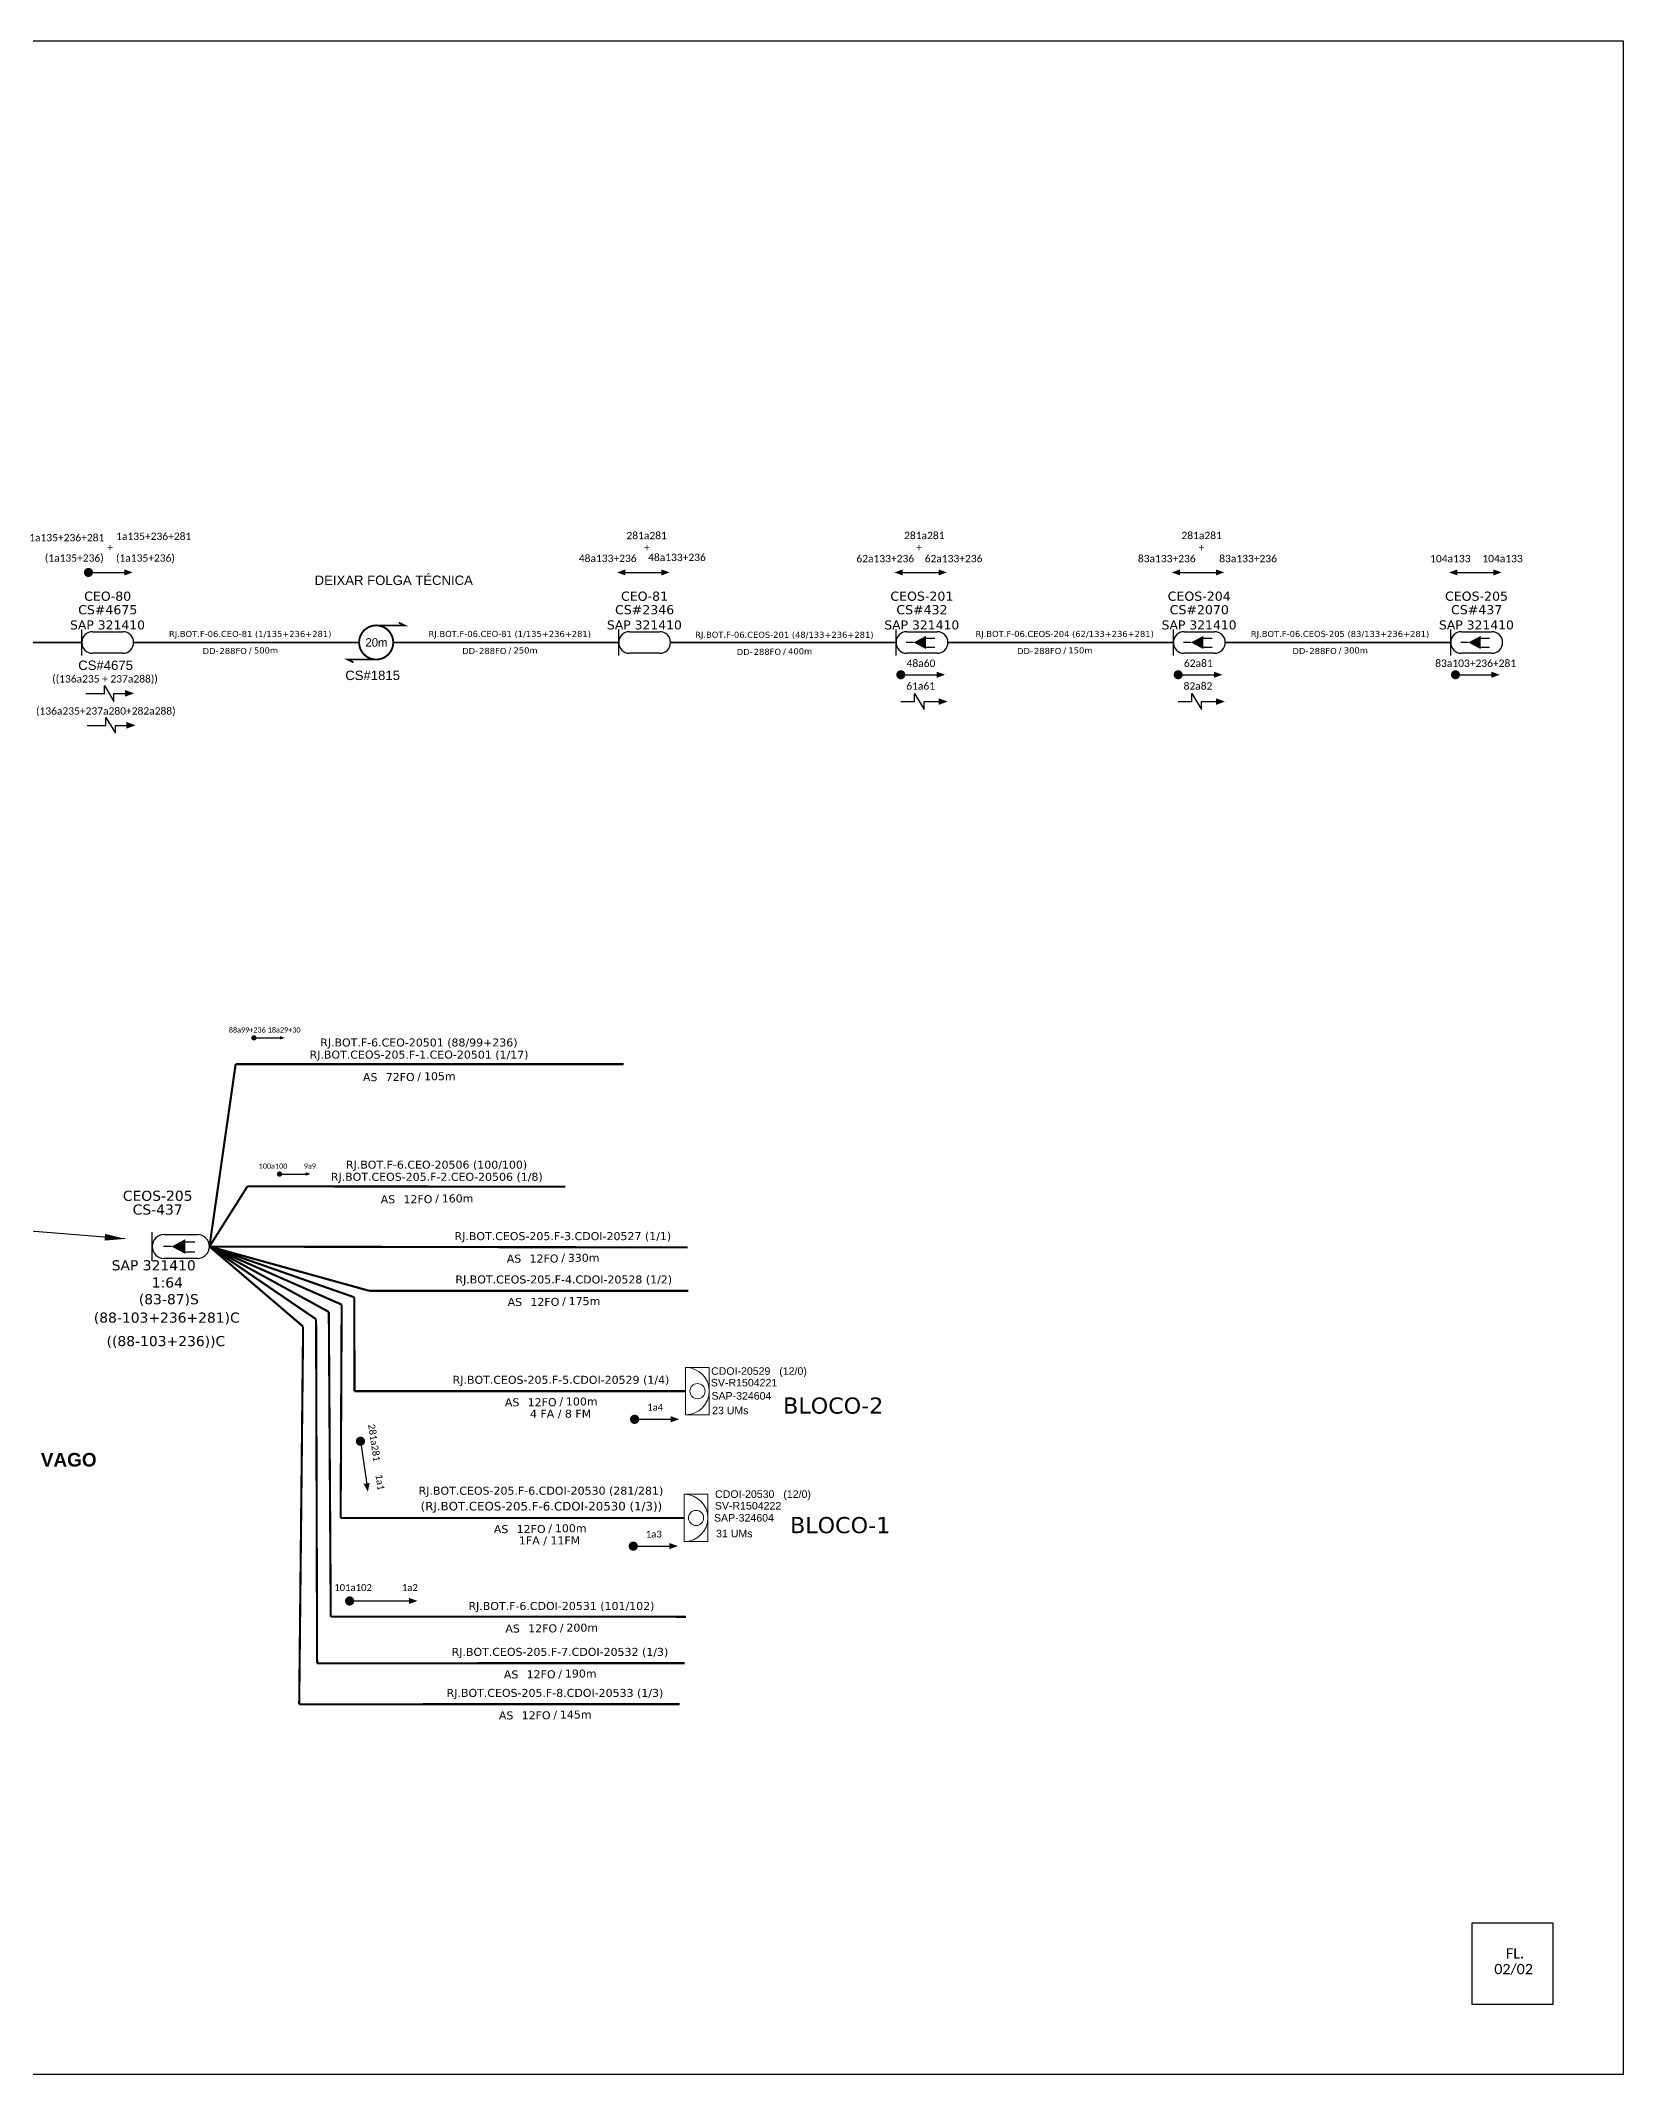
# Model space of a CAD drawing. Extents: x -4 to 1789, y 1 to 595.
# Drawn here: x 1327 to 1789, y 1 to 595 of the extents above; entities that cross this region are included whole.
import ezdxf
from ezdxf.enums import TextEntityAlignment as Align

# ---------------------------------------------------------------- set-up
doc = ezdxf.new("R2010")
doc.units = 0
for name, color, linetype, lineweight in [("20.0-LEGENDA DOS CDO'S", 1, 'Continuous', 0), ('20.1-CDO_INTERIOR', 1, 'Continuous', 0), ('40.1-ETIQUETAS', 1, 'Continuous', 20)]:
    doc.layers.add(name, color=color, linetype=linetype, lineweight=lineweight)
for name, color, linetype in [('20.4-CEOS', 1, 'Continuous'), ('20.5-CABO AÉREO', 1, 'Continuous'), ('CAP a instalar', 1, 'Continuous'), ('CEO', 1, 'Continuous'), ('label_cabos', 7, 'Continuous'), ('SETA', 7, 'Continuous')]:
    doc.layers.add(name, color=color, linetype=linetype)
doc.styles.add('ARIAL', font='arial.ttf')
doc.styles.add('MtXpl_Calibri', font='calibri.ttf')
doc.styles.add('siredit', font='verdana.ttf')
doc.styles.add('WMF-Calibri0', font='calibri.ttf')
doc.linetypes.add('FENCELINE1', pattern='A,0.25,-0.1,[133,ltypeshp.shx,S=0.1,R=0,X=-0.1,Y=0],-0.1,1', length=1.45)
doc.dimstyles.get("Standard").update_dxf_attribs({"dimtxt": 0.18, "dimasz": 0.18, "dimexe": 0.18, "dimexo": 0.0625, "dimgap": 0.09, "dimtad": 0, "dimtih": 1, "dimtoh": 1, "dimdec": 4, "dimzin": 0, "dimdsep": 46, "dimtxsty": 'Standard', "dimcen": 0.09, "dimadec": 0, "dimazin": 0, "dimtfac": 1, "dimtdec": 4, "dimtofl": 0, "dimtmove": 0, "dimatfit": 3, "dimfxl": 0, "dimtolj": 1, "dimtzin": 0, "dimarcsym": 0})

# ---------------------------------------------------------------- blocks, each defined once
blk = doc.blocks.new('ETIQUETA_RS5F')
at = {"layer": '40.1-ETIQUETAS', "color": 0, "style": 'siredit'}
blk.add_text('/', height=1.5, dxfattribs=at).set_placement((1.58, -1.95), align=Align.MIDDLE_RIGHT)
for tag, p in [('ETIQUETA_R_PRIMARIA', (1.21, 4.1)), ('ETIQUETA_R_SECUNDARIA', (1.21, 2.1)), ('F_ATIVAS/F_MORTAS', (1.14, -4.24))]:
    blk.add_attdef(tag, text='', height=1.5, dxfattribs=at).set_placement(p, align=Align.MIDDLE_CENTER)
for tag, p in [('TIPO_CABO', (-6.58, -2.12)), ('CAP_CABO', (0.4, -2.09))]:
    blk.add_attdef(tag, text='', height=1.5, dxfattribs=at).set_placement(p, align=Align.MIDDLE_RIGHT)
blk.add_attdef('METROS', text='', height=1.5, dxfattribs=at).set_placement((2.14, -1.95), align=Align.MIDDLE_LEFT)
for tag, p in [('FUSÃO_1', (0.85, -8.39)), ('FUSÃO_2', (0.85, -10.6)), ('FUSÃO_3', (0.85, -12.93)), ('FUSÃO_4', (0.85, -15.14)), ('FUSÃO_5', (0.85, -17.16))]:
    blk.add_attdef(tag, text='', height=1.5, dxfattribs=at).set_placement(p, align=Align.CENTER)

msp = doc.modelspace()

# ---------------------------------------------------------------- linework, layer by layer
at = {"color": 7}
msp.add_lwpolyline([(948.1, 594.73), (1789.1, 594.73), (1789.1, 0.73), (948.1, 0.73)], close=True, dxfattribs=at)
at = {"color": 0}
for points, const_width in [([(1340.2, 439.41, 1), (1341.52, 439.42, 1)], 1.32), ([(1424.89, 423.94, 1.000012), (1424.89, 413.98, 0.999978)], 0.553)]:
    msp.add_lwpolyline(points, format="xyb", close=True, dxfattribs=dict(at, const_width=const_width))
for points in [[(1340.86, 439.41), (1351.37, 439.41)], [(1497.66, 439.41), (1508.17, 439.41)], [(1345.53, 404.08), (1345.53, 406.41), (1348.31, 401.76), (1348.32, 404.08)], [(1345.98, 394.74), (1345.98, 397.07), (1348.77, 392.42), (1348.77, 394.74)]]:
    msp.add_lwpolyline(points, dxfattribs=at)
at = {"color": 7}
for points in [[(1578.65, 439.41), (1589.16, 439.41)], [(1659.64, 439.41), (1670.15, 439.41)], [(1740.63, 439.41), (1751.14, 439.41)], [(1578.1, 409.52), (1588.61, 409.52)], [(1582.13, 401.69), (1582.13, 404.02), (1584.91, 399.36), (1584.91, 401.69)], [(1659.09, 409.52), (1669.6, 409.52)], [(1663.12, 401.69), (1663.12, 404.02), (1665.9, 399.36), (1665.91, 401.69)], [(1740.09, 409.52), (1750.6, 409.52)]]:
    msp.add_lwpolyline(points, dxfattribs=at)
at = {"color": 0, "const_width": 0.519}
for points in [[(1424.89, 423.94), (1433.18, 423.94), (1431.52, 424.77)], [(1424.89, 413.98), (1416.59, 413.98), (1418.25, 413.15)]]:
    msp.add_lwpolyline(points, dxfattribs=at)
at = {"color": 7}
for points, const_width in [([(1577.44, 409.52, 1), (1578.76, 409.53, 1)], 1.32), ([(1658.44, 409.52, 1), (1659.75, 409.53, 1)], 1.32), ([(1739.43, 409.52, 1), (1740.74, 409.53, 1)], 1.32), ([(1388.8, 303.47, 1), (1389.56, 303.48, 1)], 0.764), ([(1396.31, 263.7, 1), (1397.08, 263.7, 1)], 0.764)]:
    msp.add_lwpolyline(points, format="xyb", close=True, dxfattribs=dict(at, const_width=const_width))
at = {"const_width": 1.34}
for points in [[(1499.7, 192.05, 1), (1501.04, 192.05, 1)], [(1499.7, 192.05, 1), (1501.04, 192.05, 1)], [(1420.2, 186.31, 1), (1420.4, 184.99, 1)], [(1420.2, 186.31, 1), (1420.4, 184.99, 1)], [(1499.3, 155.01, 1), (1500.64, 155.01, 1)], [(1416.46, 138.99, 1), (1417.8, 138.99, 1)], [(1416.46, 138.99, 1), (1417.8, 138.99, 1)]]:
    msp.add_lwpolyline(points, format="xyb", close=True, dxfattribs=at)
at = {"color": 0}
msp.add_lwpolyline([(1768.6, 44.93), (1744.9, 44.93), (1744.9, 21.23), (1768.6, 21.23)], close=True, dxfattribs=at)
at = {"layer": '20.1-CDO_INTERIOR', "color": 1, "lineweight": 18}
for points in [[(1522.16, 193.39), (1522.16, 207.19), (1515.26, 207.19), (1515.26, 193.39)], [(1521.76, 156.35), (1521.76, 170.15), (1514.86, 170.15), (1514.86, 156.35)]]:
    msp.add_lwpolyline(points, close=True, dxfattribs=at)
for centre in [(1518.71, 200.29), (1518.31, 163.25)]:
    msp.add_circle(centre, 2.21, dxfattribs=at)
for centre in [(1515.26, 200.29), (1514.86, 163.25)]:
    msp.add_arc(centre, 6.9, 270, 90, dxfattribs=at)
at = {"layer": '20.4-CEOS', "color": 0}
for p, q in [((1342.07, 422.11), (1350.91, 422.11)), ((1498.86, 422.11), (1507.7, 422.11)), ((1350.91, 415.81), (1342.07, 415.81)), ((1507.7, 415.81), (1498.86, 415.81))]:
    msp.add_line(p, q, dxfattribs=at)
at = {"layer": '20.4-CEOS', "color": 8}
for p, q in [((1579.85, 422.11), (1588.7, 422.11)), ((1660.85, 422.11), (1669.69, 422.11)), ((1588.7, 415.81), (1579.85, 415.81)), ((1669.69, 415.81), (1660.85, 415.81))]:
    msp.add_line(p, q, dxfattribs=at)
at = {"layer": '20.4-CEOS', "color": 5}
for p, q in [((1741.84, 422.11), (1750.68, 422.11)), ((1750.68, 415.81), (1741.84, 415.81))]:
    msp.add_line(p, q, dxfattribs=at)
at = {"layer": '20.4-CEOS'}
for p, q in [((1362.94, 246), (1372.72, 246)), ((1372.72, 239.03), (1362.94, 239.03))]:
    msp.add_line(p, q, dxfattribs=at)
at = {"layer": '20.4-CEOS', "color": 0}
for points in [[(1338.92, 415.16), (1338.92, 422.76)], [(1495.71, 415.16), (1495.71, 422.76)]]:
    msp.add_lwpolyline(points, dxfattribs=at)
at = {"layer": '20.4-CEOS', "color": 8}
for points in [[(1576.7, 415.16), (1576.7, 422.76)], [(1657.69, 415.16), (1657.69, 422.76)], [(1581.83, 418.96), (1579.71, 418.96)], [(1585.32, 420.21), (1588.01, 420.21)], [(1585.32, 417.59), (1588.01, 417.59)], [(1662.83, 418.96), (1660.7, 418.96)], [(1666.31, 420.21), (1669, 420.21)], [(1666.31, 417.59), (1669, 417.59)]]:
    msp.add_lwpolyline(points, dxfattribs=at)
at = {"layer": '20.4-CEOS', "color": 5}
for points in [[(1738.69, 415.16), (1738.69, 422.76)], [(1743.82, 418.96), (1741.69, 418.96)], [(1747.31, 420.21), (1749.99, 420.21)], [(1747.31, 417.59), (1749.99, 417.59)]]:
    msp.add_lwpolyline(points, dxfattribs=at)
at = {"layer": '20.4-CEOS', "color": 8}
for points in [[(1581.83, 418.96, 0, 3.89, 0), (1585.48, 418.96, 3.89, 3.89, 0)], [(1662.83, 418.96, 0, 3.89, 0), (1666.48, 418.96, 3.89, 3.89, 0)]]:
    msp.add_lwpolyline(points, format="xyseb", dxfattribs=at)
at = {"layer": '20.4-CEOS', "color": 5}
msp.add_lwpolyline([(1743.82, 418.96, 0, 3.89, 0), (1747.47, 418.96, 3.89, 3.89, 0)], format="xyseb", dxfattribs=at)
at = {"layer": '20.4-CEOS'}
for points in [[(1359.45, 238.31), (1359.45, 246.72)], [(1368.99, 243.9), (1371.96, 243.9)], [(1365.13, 242.52), (1362.78, 242.52)], [(1368.99, 241), (1371.96, 241)]]:
    msp.add_lwpolyline(points, dxfattribs=at)
msp.add_lwpolyline([(1365.13, 242.52, 0, 4.31, 0), (1369.17, 242.52, 4.31, 4.31, 0)], format="xyseb", dxfattribs=at)
at = {"layer": '20.4-CEOS', "color": 0}
for centre, start, end in [((1342.07, 418.96), 90, 270), ((1350.91, 418.96), 270, 90), ((1498.86, 418.96), 90, 270), ((1507.7, 418.96), 270, 90)]:
    msp.add_arc(centre, 3.15, start, end, dxfattribs=at)
at = {"layer": '20.4-CEOS', "color": 8}
for centre, start, end in [((1579.85, 418.96), 90, 270), ((1588.7, 418.96), 270, 90), ((1660.85, 418.96), 90, 270), ((1669.69, 418.96), 270, 90)]:
    msp.add_arc(centre, 3.15, start, end, dxfattribs=at)
at = {"layer": '20.4-CEOS', "color": 5}
for centre, start, end in [((1741.84, 418.96), 90, 270), ((1750.68, 418.96), 270, 90)]:
    msp.add_arc(centre, 3.15, start, end, dxfattribs=at)
at = {"layer": '20.4-CEOS'}
for centre, start, end in [((1362.94, 242.52), 90, 270), ((1372.72, 242.52), 270, 90)]:
    msp.add_arc(centre, 3.49, start, end, dxfattribs=at)
at = {"layer": '20.5-CABO AÉREO', "color": 0, "ltscale": 8, "const_width": 0.527}
msp.add_lwpolyline([(1273.07, 418.96), (1338.92, 418.96)], dxfattribs=at)
at = {"layer": '20.5-CABO AÉREO', "color": 5, "ltscale": 8, "const_width": 0.527}
for points in [[(1354.06, 418.96), (1419.91, 418.96)], [(1429.86, 418.96), (1495.71, 418.96)], [(1510.86, 418.96), (1576.7, 418.96)], [(1591.85, 418.96), (1657.69, 418.96)], [(1672.84, 418.96), (1738.69, 418.96)]]:
    msp.add_lwpolyline(points, dxfattribs=at)
at = {"layer": 'CAP a instalar', "color": 7, "ltscale": 5.3, "const_width": 0.623}
for points in [[(1376.21, 242.52), (1383.85, 295.79)], [(1383.85, 295.79), (1497.15, 295.79)], [(1376.21, 242.52), (1387.3, 260.11)], [(1387.3, 260.11), (1480.15, 259.98)], [(1376.21, 242.52), (1411.06, 223.42)], [(1411.06, 223.42), (1411.63, 134.41)], [(1411.63, 134.41), (1515.4, 134.38)]]:
    msp.add_lwpolyline(points, dxfattribs=at)
at = {"layer": 'CAP a instalar', "color": 8, "ltscale": 5.3, "const_width": 0.623}
for points in [[(1376.21, 242.52), (1422.87, 229.59)], [(1376.21, 242.52), (1407.34, 221.29)], [(1376.21, 242.52), (1403.55, 219.15)], [(1376.21, 242.5), (1515.81, 242.26)], [(1422.87, 229.59), (1516.07, 229.6)], [(1407.34, 221.29), (1407.64, 120.8)], [(1403.55, 219.15), (1402.41, 108.83)], [(1407.64, 120.8), (1514.96, 120.82)], [(1402.41, 108.83), (1513.51, 108.84)]]:
    msp.add_lwpolyline(points, dxfattribs=at)
at = {"layer": 'CAP a instalar', "color": 1, "ltscale": 5.3, "const_width": 0.623}
for points in [[(1376.21, 242.52), (1418.5, 227.7)], [(1376.21, 242.52), (1414.81, 225.56)], [(1414.81, 225.56), (1414.51, 163.24)], [(1418.5, 227.7), (1418.57, 200.27)], [(1418.57, 200.27), (1515.26, 200.29)], [(1414.51, 163.24), (1514.86, 163.25)]]:
    msp.add_lwpolyline(points, dxfattribs=at)
at = {"layer": 'CAP a instalar', "color": 7, "linetype": 'FENCELINE1', "ltscale": 5.3, "const_width": 0.623}
msp.add_lwpolyline([(1411.63, 134.41), (1515.4, 134.38)], dxfattribs=at)
at = {"layer": 'SETA', "color": 0}
for points in [[(1340.07, 404.08), (1345.53, 404.08)], [(1348.32, 404.08), (1352.52, 404.08)], [(1340.52, 394.74), (1345.98, 394.74)], [(1348.77, 394.74), (1352.97, 394.74)]]:
    msp.add_lwpolyline(points, dxfattribs=at)
at = {"layer": 'SETA', "color": 7}
for points in [[(1578.1, 401.69), (1582.13, 401.69)], [(1584.91, 401.69), (1589.12, 401.69)], [(1659.09, 401.69), (1663.12, 401.69)], [(1665.91, 401.69), (1670.11, 401.69)], [(1389.18, 303.48), (1397.51, 303.48)], [(1396.69, 263.7), (1405.03, 263.7)]]:
    msp.add_lwpolyline(points, dxfattribs=at)
at = {"layer": 'SETA'}
for points in [[(1500.37, 192.05), (1511.85, 192.05)], [(1500.37, 192.05), (1511.85, 192.05)], [(1420.3, 185.65), (1422.22, 172.41)], [(1420.3, 185.65), (1422.22, 172.41)], [(1499.97, 155.01), (1511.45, 155.01)], [(1417.13, 138.99), (1435.42, 138.99)], [(1417.13, 138.99), (1435.42, 138.99)]]:
    msp.add_lwpolyline(points, dxfattribs=at)
at = {"layer": 'SETA', "color": 0}
for points in [[(1351.37, 440.29), (1353.78, 439.43), (1351.38, 438.54)], [(1497.66, 438.54), (1495.24, 439.4), (1497.65, 440.29)], [(1508.16, 440.29), (1510.58, 439.43), (1508.17, 438.54)], [(1351.52, 405.07), (1354.18, 404.1), (1351.52, 403.13)], [(1351.97, 395.73), (1354.63, 394.76), (1351.97, 393.8)]]:
    msp.add_solid(points, dxfattribs=at)
at = {"layer": 'SETA', "color": 7}
for points in [[(1578.65, 438.54), (1576.23, 439.4), (1578.64, 440.29)], [(1589.15, 440.29), (1591.57, 439.43), (1589.16, 438.54)], [(1659.64, 438.54), (1657.23, 439.4), (1659.63, 440.29)], [(1670.14, 440.29), (1672.56, 439.43), (1670.15, 438.54)], [(1740.64, 438.54), (1738.22, 439.4), (1740.63, 440.29)], [(1751.14, 440.29), (1753.55, 439.43), (1751.15, 438.54)], [(1588.61, 410.4), (1591.03, 409.54), (1588.62, 408.65)], [(1669.6, 410.4), (1672.02, 409.54), (1669.61, 408.65)], [(1750.59, 410.4), (1753.01, 409.54), (1750.6, 408.65)], [(1589.12, 402.65), (1591.77, 401.69), (1589.12, 400.72)], [(1670.11, 402.65), (1672.77, 401.69), (1670.11, 400.72)], [(1396.78, 303.98), (1398.18, 303.48), (1396.78, 302.97)], [(1404.3, 264.21), (1405.7, 263.71), (1404.3, 263.19)]]:
    msp.add_solid(points, dxfattribs=at)
at = {"layer": 'SETA'}
for points in [[(1510.93, 192.96), (1513.38, 192.07), (1510.93, 191.18)], [(1510.93, 192.96), (1513.38, 192.07), (1510.93, 191.18)], [(1422.98, 173.46), (1422.46, 170.91), (1421.22, 173.2)], [(1422.98, 173.46), (1422.46, 170.91), (1421.22, 173.2)], [(1510.53, 155.92), (1512.98, 155.03), (1510.53, 154.14)], [(1434.5, 139.9), (1436.95, 139.01), (1434.5, 138.12)], [(1434.5, 139.9), (1436.95, 139.01), (1434.5, 138.12)]]:
    msp.add_solid(points, dxfattribs=at)

# ---------------------------------------------------------------- block references
at = {"layer": '40.1-ETIQUETAS', "color": 7}
ref = msp.add_blockref('ETIQUETA_RS5F', (1542.65, 418.71), dxfattribs=dict(at, xscale=1.185243799578814, yscale=1.185243799578814, zscale=1.185243799578814))
ref.add_attrib('ETIQUETA_R_SECUNDARIA', 'RJ.BOT.F-06.CEOS-201 (48/133+236+281)', dxfattribs={"color": 1, "height": 1.7779, "style": 'siredit'}).set_placement((1544.09, 421.2), align=Align.MIDDLE_CENTER)
ref.add_attrib('TIPO_CABO', 'DD-', dxfattribs={"color": 0, "height": 1.778, "style": 'siredit'}).set_placement((1534.84, 416.2), align=Align.MIDDLE_RIGHT)
ref.add_attrib('CAP_CABO', '288FO', dxfattribs={"color": 0, "height": 1.778, "style": 'siredit'}).set_placement((1543.12, 416.23), align=Align.MIDDLE_RIGHT)
ref.add_attrib('METROS', '400m', dxfattribs={"color": 0, "height": 1.778, "style": 'siredit'}).set_placement((1545.19, 416.39), align=Align.MIDDLE_LEFT)
ref = msp.add_blockref('ETIQUETA_RS5F', (1624.5, 418.96), dxfattribs=dict(at, xscale=1.185243799578814, yscale=1.185243799578814, zscale=1.185243799578814))
ref.add_attrib('ETIQUETA_R_SECUNDARIA', 'RJ.BOT.F-06.CEOS-204 (62/133+236+281)', dxfattribs={"color": 1, "height": 1.7779, "style": 'siredit'}).set_placement((1625.94, 421.45), align=Align.MIDDLE_CENTER)
ref.add_attrib('TIPO_CABO', 'DD-', dxfattribs={"color": 0, "height": 1.778, "style": 'siredit'}).set_placement((1616.69, 416.45), align=Align.MIDDLE_RIGHT)
ref.add_attrib('CAP_CABO', '288FO', dxfattribs={"color": 0, "height": 1.778, "style": 'siredit'}).set_placement((1624.97, 416.48), align=Align.MIDDLE_RIGHT)
ref.add_attrib('METROS', '150m', dxfattribs={"color": 0, "height": 1.778, "style": 'siredit'}).set_placement((1627.04, 416.64), align=Align.MIDDLE_LEFT)
at = {"layer": '40.1-ETIQUETAS'}
ref = msp.add_blockref('ETIQUETA_RS5F', (1704.93, 418.96), dxfattribs=dict(at, xscale=1.185243799578814, yscale=1.185243799578814, zscale=1.185243799578814))
ref.add_attrib('ETIQUETA_R_SECUNDARIA', 'RJ.BOT.F-06.CEOS-205 (83/133+236+281)', dxfattribs={"color": 0, "height": 1.7779, "style": 'siredit'}).set_placement((1706.37, 421.45), align=Align.MIDDLE_CENTER)
ref.add_attrib('TIPO_CABO', 'DD-', dxfattribs={"color": 0, "height": 1.778, "style": 'siredit'}).set_placement((1697.12, 416.45), align=Align.MIDDLE_RIGHT)
ref.add_attrib('CAP_CABO', '288FO', dxfattribs={"color": 0, "height": 1.778, "style": 'siredit'}).set_placement((1705.4, 416.48), align=Align.MIDDLE_RIGHT)
ref.add_attrib('METROS', '300m', dxfattribs={"color": 0, "height": 1.778, "style": 'siredit'}).set_placement((1707.47, 416.64), align=Align.MIDDLE_LEFT)
at = {"layer": '40.1-ETIQUETAS', "color": 7}
ref = msp.add_blockref('ETIQUETA_RS5F', (1440.74, 259.62), dxfattribs=dict(at, xscale=1.557928935480688, yscale=1.557928935480688, zscale=1.557928935480688))
ref.add_attrib('ETIQUETA_R_PRIMARIA', 'RJ.BOT.F-6.CEO-20506 (100/100)', dxfattribs={"color": 0, "height": 2.3369, "style": 'siredit'}).set_placement((1442.52, 266.43), align=Align.MIDDLE_CENTER)
ref.add_attrib('ETIQUETA_R_SECUNDARIA', 'RJ.BOT.CEOS-205.F-2.CEO-20506 (1/8)', dxfattribs={"color": 0, "height": 2.3369, "style": 'siredit'}).set_placement((1442.58, 262.89), align=Align.MIDDLE_CENTER)
ref.add_attrib('TIPO_CABO', 'AS', dxfattribs={"color": 0, "height": 2.337, "style": 'siredit'}).set_placement((1430.43, 256.32), align=Align.MIDDLE_RIGHT)
ref.add_attrib('CAP_CABO', '12FO', dxfattribs={"color": 0, "height": 2.337, "style": 'siredit'}).set_placement((1441.31, 256.35), align=Align.MIDDLE_RIGHT)
ref.add_attrib('METROS', '160m', dxfattribs={"color": 0, "height": 2.337, "style": 'siredit'}).set_placement((1444.03, 256.57), align=Align.MIDDLE_LEFT)
at = {"layer": 'CAP a instalar', "color": 8, "linetype": 'FENCELINE1', "ltscale": 5.3}
ref = msp.add_blockref('ETIQUETA_RS5F', (1477.56, 242.28), dxfattribs=dict(at, xscale=1.557928935470531, yscale=1.557928935470531, zscale=1.557928935470531))
ref.add_attrib('ETIQUETA_R_SECUNDARIA', 'RJ.BOT.CEOS-205.F-3.CDOI-20527 (1/1)', dxfattribs={"layer": '40.1-ETIQUETAS', "color": 0, "height": 2.3369, "style": 'siredit'}).set_placement((1479.4, 245.56), align=Align.MIDDLE_CENTER)
ref.add_attrib('TIPO_CABO', 'AS', dxfattribs={"layer": '40.1-ETIQUETAS', "color": 0, "height": 2.337, "style": 'siredit'}).set_placement((1467.25, 238.99), align=Align.MIDDLE_RIGHT)
ref.add_attrib('CAP_CABO', '12FO', dxfattribs={"layer": '40.1-ETIQUETAS', "color": 0, "height": 2.337, "style": 'siredit'}).set_placement((1478.13, 239.02), align=Align.MIDDLE_RIGHT)
ref.add_attrib('METROS', '330m ', dxfattribs={"layer": '40.1-ETIQUETAS', "color": 0, "height": 2.337, "style": 'siredit'}).set_placement((1480.85, 239.24), align=Align.MIDDLE_LEFT)
ref = msp.add_blockref('ETIQUETA_RS5F', (1477.81, 229.62), dxfattribs=dict(at, xscale=1.557928935470531, yscale=1.557928935470531, zscale=1.557928935470531))
ref.add_attrib('ETIQUETA_R_SECUNDARIA', 'RJ.BOT.CEOS-205.F-4.CDOI-20528 (1/2)', dxfattribs={"layer": '40.1-ETIQUETAS', "color": 0, "height": 2.3369, "style": 'siredit'}).set_placement((1479.66, 232.9), align=Align.MIDDLE_CENTER)
ref.add_attrib('TIPO_CABO', 'AS', dxfattribs={"layer": '40.1-ETIQUETAS', "color": 0, "height": 2.337, "style": 'siredit'}).set_placement((1467.51, 226.32), align=Align.MIDDLE_RIGHT)
ref.add_attrib('CAP_CABO', '12FO', dxfattribs={"layer": '40.1-ETIQUETAS', "color": 0, "height": 2.337, "style": 'siredit'}).set_placement((1478.38, 226.36), align=Align.MIDDLE_RIGHT)
ref.add_attrib('METROS', '175m ', dxfattribs={"layer": '40.1-ETIQUETAS', "color": 0, "height": 2.337, "style": 'siredit'}).set_placement((1481.1, 226.57), align=Align.MIDDLE_LEFT)
at = {"layer": 'CAP a instalar', "color": 1, "linetype": 'FENCELINE1', "ltscale": 5.3}
ref = msp.add_blockref('ETIQUETA_RS5F', (1477.01, 200.31), dxfattribs=dict(at, xscale=1.557928935470531, yscale=1.557928935470531, zscale=1.557928935470531))
ref.add_attrib('ETIQUETA_R_SECUNDARIA', 'RJ.BOT.CEOS-205.F-5.CDOI-20529 (1/4)', dxfattribs={"layer": '40.1-ETIQUETAS', "color": 0, "height": 2.3369, "style": 'siredit'}).set_placement((1478.85, 203.59), align=Align.MIDDLE_CENTER)
ref.add_attrib('TIPO_CABO', 'AS', dxfattribs={"layer": '40.1-ETIQUETAS', "color": 0, "height": 2.337, "style": 'siredit'}).set_placement((1466.7, 197.01), align=Align.MIDDLE_RIGHT)
ref.add_attrib('CAP_CABO', '12FO', dxfattribs={"layer": '40.1-ETIQUETAS', "color": 0, "height": 2.337, "style": 'siredit'}).set_placement((1477.58, 197.05), align=Align.MIDDLE_RIGHT)
ref.add_attrib('METROS', '100m ', dxfattribs={"layer": '40.1-ETIQUETAS', "color": 0, "height": 2.337, "style": 'siredit'}).set_placement((1480.3, 197.26), align=Align.MIDDLE_LEFT)
ref.add_attrib('F_ATIVAS/F_MORTAS', '4 FA / 8 FM', dxfattribs={"layer": '40.1-ETIQUETAS', "color": 0, "height": 2.3369, "style": 'siredit'}).set_placement((1478.74, 193.69), align=Align.MIDDLE_CENTER)
ref = msp.add_blockref('ETIQUETA_RS5F', (1473.79, 163.27), dxfattribs=dict(at, xscale=1.557928935470531, yscale=1.557928935470531, zscale=1.557928935470531))
ref.add_attrib('ETIQUETA_R_SECUNDARIA', 'RJ.BOT.CEOS-205.F-6.CDOI-20530 (281/281)', dxfattribs={"layer": '40.1-ETIQUETAS', "color": 0, "height": 2.3369, "style": 'siredit'}).set_placement((1473, 171.2), align=Align.MIDDLE_CENTER)
ref.add_attrib('TIPO_CABO', 'AS', dxfattribs={"layer": '40.1-ETIQUETAS', "color": 0, "height": 2.337, "style": 'siredit'}).set_placement((1463.48, 159.98), align=Align.MIDDLE_RIGHT)
ref.add_attrib('CAP_CABO', '12FO', dxfattribs={"layer": '40.1-ETIQUETAS', "color": 0, "height": 2.337, "style": 'siredit'}).set_placement((1474.36, 160.01), align=Align.MIDDLE_RIGHT)
ref.add_attrib('METROS', '100m ', dxfattribs={"layer": '40.1-ETIQUETAS', "color": 0, "height": 2.337, "style": 'siredit'}).set_placement((1477.08, 160.23), align=Align.MIDDLE_LEFT)
ref.add_attrib('F_ATIVAS/F_MORTAS', '1FA / 11FM', dxfattribs={"layer": '40.1-ETIQUETAS', "color": 0, "height": 2.337, "style": 'siredit'}).set_placement((1475.52, 156.66), align=Align.MIDDLE_CENTER)
at = {"layer": 'CAP a instalar', "color": 7, "linetype": 'FENCELINE1', "ltscale": 5.3}
ref = msp.add_blockref('ETIQUETA_RS5F', (1477.15, 134.25), dxfattribs=dict(at, xscale=1.557928935481902, yscale=1.557928935481902, zscale=1.557928935481902))
ref.add_attrib('ETIQUETA_R_SECUNDARIA', 'RJ.BOT.F-6.CDOI-20531 (101/102)', dxfattribs={"layer": '40.1-ETIQUETAS', "color": 0, "height": 2.3369, "style": 'siredit'}).set_placement((1478.99, 137.53), align=Align.MIDDLE_CENTER)
ref.add_attrib('TIPO_CABO', 'AS', dxfattribs={"layer": '40.1-ETIQUETAS', "color": 0, "height": 2.337, "style": 'siredit'}).set_placement((1466.84, 130.95), align=Align.MIDDLE_RIGHT)
ref.add_attrib('CAP_CABO', '12FO', dxfattribs={"layer": '40.1-ETIQUETAS', "color": 0, "height": 2.337, "style": 'siredit'}).set_placement((1477.72, 130.99), align=Align.MIDDLE_RIGHT)
ref.add_attrib('METROS', '200m', dxfattribs={"layer": '40.1-ETIQUETAS', "color": 0, "height": 2.337, "style": 'siredit'}).set_placement((1480.44, 131.2), align=Align.MIDDLE_LEFT)
at = {"layer": 'CAP a instalar', "color": 8, "linetype": 'FENCELINE1', "ltscale": 5.3}
ref = msp.add_blockref('ETIQUETA_RS5F', (1476.71, 120.84), dxfattribs=dict(at, xscale=1.557928935470531, yscale=1.557928935470531, zscale=1.557928935470531))
ref.add_attrib('ETIQUETA_R_SECUNDARIA', 'RJ.BOT.CEOS-205.F-7.CDOI-20532 (1/3)', dxfattribs={"layer": '40.1-ETIQUETAS', "color": 0, "height": 2.3369, "style": 'siredit'}).set_placement((1478.55, 124.12), align=Align.MIDDLE_CENTER)
ref.add_attrib('TIPO_CABO', 'AS', dxfattribs={"layer": '40.1-ETIQUETAS', "color": 0, "height": 2.337, "style": 'siredit'}).set_placement((1466.4, 117.54), align=Align.MIDDLE_RIGHT)
ref.add_attrib('CAP_CABO', '12FO', dxfattribs={"layer": '40.1-ETIQUETAS', "color": 0, "height": 2.337, "style": 'siredit'}).set_placement((1477.28, 117.58), align=Align.MIDDLE_RIGHT)
ref.add_attrib('METROS', '190m ', dxfattribs={"layer": '40.1-ETIQUETAS', "color": 0, "height": 2.337, "style": 'siredit'}).set_placement((1480, 117.8), align=Align.MIDDLE_LEFT)
ref = msp.add_blockref('ETIQUETA_RS5F', (1475.25, 108.86), dxfattribs=dict(at, xscale=1.557928935470531, yscale=1.557928935470531, zscale=1.557928935470531))
ref.add_attrib('ETIQUETA_R_SECUNDARIA', 'RJ.BOT.CEOS-205.F-8.CDOI-20533 (1/3)', dxfattribs={"layer": '40.1-ETIQUETAS', "color": 0, "height": 2.3369, "style": 'siredit'}).set_placement((1477.1, 112.14), align=Align.MIDDLE_CENTER)
ref.add_attrib('TIPO_CABO', 'AS', dxfattribs={"layer": '40.1-ETIQUETAS', "color": 0, "height": 2.337, "style": 'siredit'}).set_placement((1464.95, 105.57), align=Align.MIDDLE_RIGHT)
ref.add_attrib('CAP_CABO', '12FO', dxfattribs={"layer": '40.1-ETIQUETAS', "color": 0, "height": 2.337, "style": 'siredit'}).set_placement((1475.83, 105.6), align=Align.MIDDLE_RIGHT)
ref.add_attrib('METROS', '145m ', dxfattribs={"layer": '40.1-ETIQUETAS', "color": 0, "height": 2.337, "style": 'siredit'}).set_placement((1478.55, 105.82), align=Align.MIDDLE_LEFT)

# ---------------------------------------------------------------- texts
at = {"color": 0, "style": 'ARIAL'}
for s, height, p in [('DEIXAR FOLGA TÉCNICA', 2.7438, (1406.92, 435.76)), ('CS#4675', 2.744, (1337.88, 410.93)), ('CS#1815', 2.744, (1415.86, 407.98))]:
    msp.add_text(s, height=height, rotation=359.98667, dxfattribs=at).set_placement(p)
at = {"color": 0}
msp.add_text('20m', height=2.489, dxfattribs=at).set_placement((1421.73, 417.71))
at = {"style": 'WMF-Calibri0'}
for s, p in [('FL.', (1754.83, 34.56)), ('02/02', (1751.41, 29.98))]:
    msp.add_text(s, height=3, dxfattribs=at).set_placement(p)
at = {"color": 7, "char_height": 1.5275, "width": 112.7598, "attachment_point": 5, "rotation": 359.91656}
for s, insert in [('\\C256;\\fCalibri|b0|i0|c0|p34;88a99+236', (1387.25, 305.78)), ('\\C256;\\fCalibri|b0|i0|c0|p34;18a29+30', (1398.02, 305.78)), ('{\\fCalibri|b0|i0|c0|p34;\\C256;100a100}', (1394.77, 266)), ('{\\fCalibri|b0|i0|c0|p34;\\C256;9a9}', (1405.53, 266))]:
    msp.add_mtext(s, dxfattribs=dict(at, insert=insert))
at = {"color": 1, "insert": (1506.37, 195.56), "char_height": 2.0035, "width": 33.8711, "attachment_point": 5}
msp.add_mtext('{\\fCalibri|b0|i0|c0|p34;\\C7;1a4}', dxfattribs=at)
at = {"char_height": 2.0035, "width": 33.8711, "attachment_point": 5, "rotation": 278.45693}
for s, insert in [('{\\fCalibri|b0|i0|c0|p34;\\C7;281a281}', (1424.32, 185.22)), ('{\\fCalibri|b0|i0|c0|p34;\\C7;1a1}', (1425.99, 173.67))]:
    msp.add_mtext(s, dxfattribs=dict(at, insert=insert))
at = {"attachment_point": 5}
for s, insert, char_height, width in [('{\\fArial|b1|i0|c0|p34;\\C10;VAGO}', (1335.1, 180.22), 3.9632, 38.5767), ('{\\fCalibri|b0|i0|c0|p34;\\C7;1a3}', (1505.97, 158.52), 2.0035, 33.8711), ('{\\fCalibri|b0|i0|c0|p34;\\C7;101a102}', (1418.14, 142.9), 2.0035, 33.8711), ('{\\fCalibri|b0|i0|c0|p34;\\C7;1a2}', (1434.73, 142.9), 2.0035, 33.8711)]:
    msp.add_mtext(s, dxfattribs=dict(at, insert=insert, char_height=char_height, width=width))
at = {"layer": "20.0-LEGENDA DOS CDO'S", "color": 1, "style": 'ARIAL'}
for s, height, p in [(' SV-R1504221 ', 2.2082, (1542.87, 201.66)), ('CDOI-20529', 2.208, (1540.01, 205.05)), ('(12/0)', 2.208, (1550.67, 205.05)), ('SAP-324604', 2.208, (1540.3, 197.81)), ('23 UMs ', 2.208, (1534.47, 193.55)), ('SV-R1504222 ', 2.2082, (1544.04, 165.71)), ('CDOI-20530', 2.208, (1541.18, 169.1)), ('(12/0)', 2.208, (1551.85, 169.1)), ('SAP-324604', 2.208, (1541.03, 162.18)), ('31 UMs ', 2.208, (1535.64, 157.6))]:
    msp.add_text(s, height=height, dxfattribs=at).set_placement(p, align=Align.RIGHT)
at = {"layer": '20.4-CEOS', "color": 0, "style": 'siredit'}
for s, height, p in [('CS#4675', 2.67, (1346.5, 428.53)), ('CS#2346', 2.67, (1503.29, 428.53)), ('SAP 321410', 2.634, (1346.43, 424.09)), ('SAP 321410', 2.634, (1503.22, 424.09))]:
    msp.add_text(s, height=height, dxfattribs=at).set_placement(p, align=Align.MIDDLE_CENTER)
at = {"layer": '20.4-CEOS', "color": 7, "style": 'siredit'}
for s, height, p in [('CS#432', 2.67, (1584.28, 428.53)), ('CS#2070', 2.67, (1665.27, 428.53)), ('SAP 321410', 2.634, (1584.22, 424.09)), ('SAP 321410', 2.634, (1665.21, 424.09))]:
    msp.add_text(s, height=height, dxfattribs=at).set_placement(p, align=Align.MIDDLE_CENTER)
at = {"layer": '20.4-CEOS', "color": 5, "style": 'siredit'}
for s, height, p in [('CS#437', 2.67, (1746.27, 428.53)), ('SAP 321410', 2.634, (1746.2, 424.09))]:
    msp.add_text(s, height=height, dxfattribs=at).set_placement(p, align=Align.MIDDLE_CENTER)
at = {"layer": '20.4-CEOS', "color": 7, "style": 'siredit'}
for s, height, p in [('CEOS-205', 2.955, (1361.08, 258.83)), ('CS-437', 2.955, (1361.08, 254.8)), ('  SAP 321410', 2.9547, (1358.63, 238.52)), ('1:64', 2.955, (1363.9, 233.48)), ('(83-87)S', 2.955, (1364.34, 228.61))]:
    msp.add_text(s, height=height, dxfattribs=at).set_placement(p, align=Align.TOP_CENTER)
at = {"layer": '20.4-CEOS', "color": 1, "style": 'siredit'}
msp.add_text('(88-103+236+281)C', height=2.9547, dxfattribs=at).set_placement((1363.74, 223.24), align=Align.TOP_CENTER)
at = {"layer": '20.4-CEOS', "color": 5, "style": 'siredit'}
msp.add_text('((88-103+236))C', height=2.9547, dxfattribs=at).set_placement((1363.48, 216.38), align=Align.TOP_CENTER)
at = {"layer": '40.1-ETIQUETAS', "color": 1, "style": 'MtXpl_Calibri'}
for s, height, p in [('281a281', 2.151, (1497.98, 449.12)), ('(136a235+237a280+282a288)', 2.1505, (1325.55, 397.87))]:
    msp.add_text(s, height=height, dxfattribs=at).set_placement(p)
at = {"layer": '40.1-ETIQUETAS', "color": 1, "style": 'siredit'}
for p in [(1388.09, 421.45), (1463.89, 421.45)]:
    msp.add_text('RJ.BOT.F-06.CEO-81 (1/135+236+281)', height=1.7779, dxfattribs=at).set_placement(p, align=Align.MIDDLE_CENTER)
at = {"layer": '40.1-ETIQUETAS', "color": 0, "style": 'siredit'}
for s, height, p in [('DD-', 1.778, (1378.84, 416.45)), ('288FO', 1.778, (1387.12, 416.48)), ('/', 1.78, (1388.52, 416.64)), ('DD-', 1.778, (1454.65, 416.45)), ('288FO', 1.778, (1462.92, 416.48)), ('/', 1.78, (1464.32, 416.64))]:
    msp.add_text(s, height=height, dxfattribs=at).set_placement(p, align=Align.MIDDLE_RIGHT)
for s, p in [('500m', (1389.19, 416.64)), ('250m', (1464.99, 416.64))]:
    msp.add_text(s, height=1.778, dxfattribs=at).set_placement(p, align=Align.MIDDLE_LEFT)
at = {"layer": '40.1-ETIQUETAS', "color": 7, "style": 'siredit'}
for s, p in [('RJ.BOT.F-6.CEO-20501 (88/99+236)', (1437.35, 302.12)), ('RJ.BOT.CEOS-205.F-1.CEO-20501 (1/17)', (1437.4, 298.58))]:
    msp.add_text(s, height=2.3369, dxfattribs=at).set_placement(p, align=Align.MIDDLE_CENTER)
for s, height, p in [('AS', 2.337, (1425.25, 292.01)), ('72FO', 2.337, (1436.13, 292.04)), ('/', 2.34, (1437.97, 292.26))]:
    msp.add_text(s, height=height, dxfattribs=at).set_placement(p, align=Align.MIDDLE_RIGHT)
msp.add_text('105m', height=2.337, dxfattribs=at).set_placement((1438.85, 292.26), align=Align.MIDDLE_LEFT)
at = {"layer": '40.1-ETIQUETAS', "color": 3, "linetype": 'FENCELINE1', "style": 'siredit'}
msp.add_text('(RJ.BOT.CEOS-205.F-6.CDOI-20530 (1/3))', height=2.5069, dxfattribs=at).set_placement((1473.14, 166.69), align=Align.MIDDLE_CENTER)
at = {"layer": '40.1-ETIQUETAS', "color": 1, "char_height": 2.1505, "width": 36.7355, "attachment_point": 5, "style": 'ARIAL'}
for s, insert in [('{\\fCalibri|b0|i0|c0|p34;1a135+236+281}', (1334.53, 449.56)), ('{\\fCalibri|b0|i0|c0|p34;1a135+236+281}', (1359.93, 449.96)), ('{\\fCalibri|b0|i0|c0|p34;83a103+236+281}', (1745.98, 412.88))]:
    msp.add_mtext(s, dxfattribs=dict(at, insert=insert))
at = {"layer": '40.1-ETIQUETAS', "color": 0, "width": 36.7355, "attachment_point": 5, "style": 'ARIAL'}
for s, insert, char_height in [('+', (1347.17, 446.71), 2.15), ('+', (1503.97, 446.71), 2.15), ('{\\fCalibri|b0|i0|c0|p34;\\C1;281a281}', (1584.96, 450.2), 2.1505), ('+', (1583.42, 446.71), 2.15), ('{\\fCalibri|b0|i0|c0|p34;\\C1;281a281}', (1665.95, 450.2), 2.1505), ('+', (1665.95, 446.71), 2.15), ('{\\fCalibri|b0|i0|c0|p34;48a133+236}', (1492.51, 443.52), 2.1505), ('{\\fCalibri|b0|i0|c0|p34;48a133+236}', (1512.73, 443.81), 2.1505), ('{\\fCalibri|b0|i0|c0|p34;62a133+236}', (1573.56, 443.45), 2.1505), ('{\\fCalibri|b0|i0|c0|p34;62a133+236}', (1593.51, 443.45), 2.1505), ('{\\fCalibri|b0|i0|c0|p34;83a133+236}', (1655.77, 443.45), 2.1505), ('{\\fCalibri|b0|i0|c0|p34;83a133+236}', (1679.52, 443.45), 2.1505), ('{\\fCalibri|b0|i0|c0|p34;104a133}', (1738.58, 443.45), 2.1505), ('{\\fCalibri|b0|i0|c0|p34;104a133}', (1753.83, 443.45), 2.1505), ('{\\fCalibri|b0|i0|c0|p34;48a60}', (1583.99, 412.88), 2.1505), ('{\\fCalibri|b0|i0|c0|p34;62a81}', (1664.99, 412.88), 2.1505), ('{\\fCalibri|b0|i0|c0|p34;\\C5;((136a235 + 237a288))}', (1345.7, 408.1), 2.1505), ('{\\fCalibri|b0|i0|c0|p34;61a61}', (1583.9, 406.24), 2.1505), ('{\\fCalibri|b0|i0|c0|p34;82a82}', (1664.89, 406.24), 2.1505)]:
    msp.add_mtext(s, dxfattribs=dict(at, insert=insert, char_height=char_height))
at = {"layer": '40.1-ETIQUETAS', "color": 5, "char_height": 2.1505, "width": 36.7355, "attachment_point": 5, "style": 'ARIAL'}
for insert in [(1336.72, 443.39), (1357.51, 443.39)]:
    msp.add_mtext('{\\fCalibri|b0|i0|c0|p34;(1a135+236)}', dxfattribs=dict(at, insert=insert))
at = {"layer": 'CEO', "color": 0, "style": 'siredit'}
for s, p in [('CEO-80', (1346.47, 432.48)), ('CEO-81', (1503.26, 432.48))]:
    msp.add_text(s, height=2.67, dxfattribs=at).set_placement(p, align=Align.MIDDLE_CENTER)
at = {"layer": 'CEO', "color": 7, "style": 'siredit'}
for s, p in [('CEOS-201', (1584.25, 432.48)), ('CEOS-204', (1665.24, 432.48))]:
    msp.add_text(s, height=2.67, dxfattribs=at).set_placement(p, align=Align.MIDDLE_CENTER)
at = {"layer": 'CEO', "color": 5, "style": 'siredit'}
msp.add_text('CEOS-205', height=2.67, dxfattribs=at).set_placement((1746.23, 432.48), align=Align.MIDDLE_CENTER)
at = {"layer": 'label_cabos', "color": 7, "style": 'siredit'}
for s, p in [('BLOCO-2', (1543.73, 193.72, 28)), ('BLOCO-1', (1545.75, 158.8, 28))]:
    msp.add_text(s, height=4.727, rotation=359.96113, dxfattribs=at).set_placement(p)

# ---------------------------------------------------------------- leaders
at = {"color": 1}
msp.add_leader([(1351.62, 244.76), (1274.56, 251.1)], dimstyle='Standard', override={"dimasz": 6, "dimzin": 1}, dxfattribs=at)

doc.saveas('drawing.dxf')
